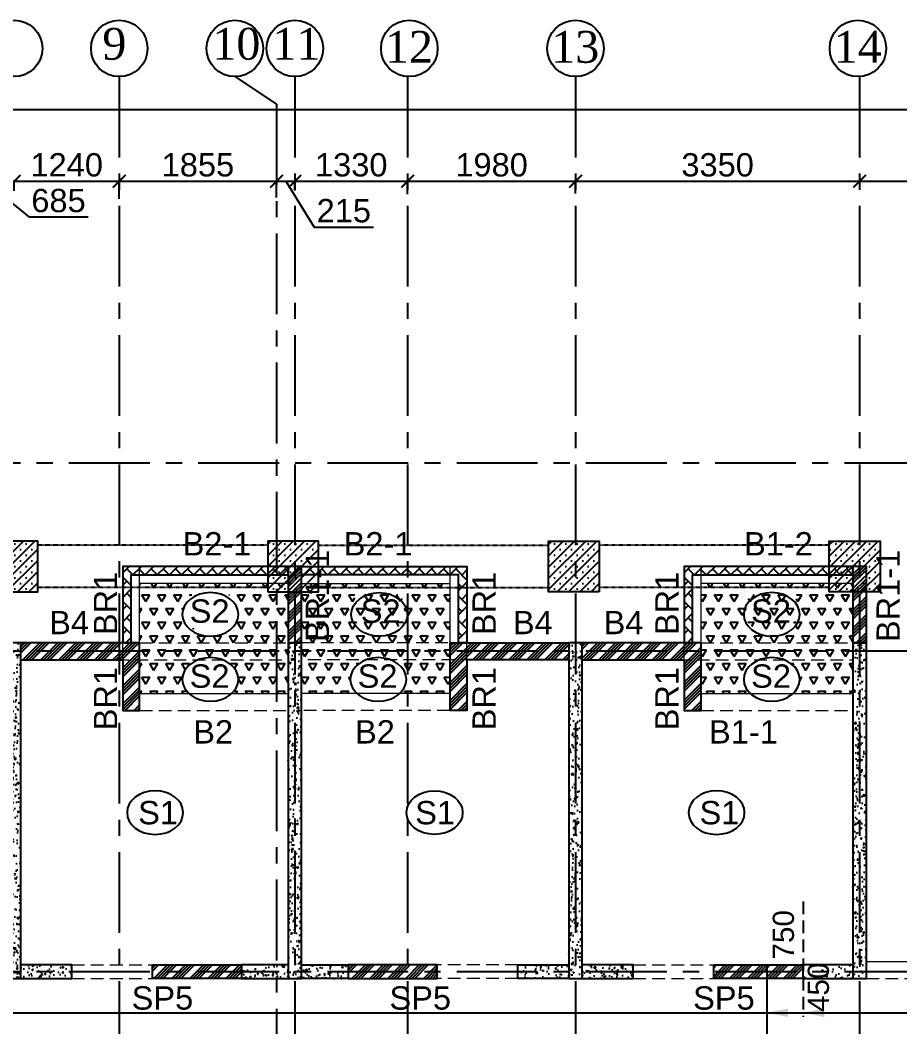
# Model space of a CAD drawing. Header units: inches. Extents: x 278200 to 407749, y -182622 to -96622.
# Drawn here: x 292302 to 302675, y -145623 to -133751 of the extents above; entities that cross this region are included whole.
import ezdxf

# ---------------------------------------------------------------- set-up
doc = ezdxf.new("R2010")
doc.units = ezdxf.units.IN
doc.header["$MEASUREMENT"] = 0
for name, pattern in [('CENTER', [50.8, 31.75, -6.35, 6.35, -6.35]), ('DASHED2', [9.525, 6.35, -3.175]), ('Hidden', [3, 2, -1])]:
    doc.linetypes.add(name, pattern=pattern)
for name, color, linetype in [('160 R.C. WALL HAT', 8, 'Continuous'), ('160 R.C.WALL', 6, 'Continuous'), ('2', 5, 'Continuous'), ('5', 2, 'Continuous'), ('AR-Column', 40, 'Continuous'), ('AR-Hidden', 251, 'DASHED2'), ('BAL. PARAPET WALL', 4, 'Continuous'), ('BEAM TEXT', 4, 'Continuous'), ('DIM', 251, 'Continuous'), ('GIRD CIR', 1, 'Continuous'), ('GIRD TEXT', 4, 'Continuous'), ('GRID', 8, 'CENTER'), ('GRID DIM', 4, 'Continuous'), ('NON S.WALL HATCH', 8, 'Continuous'), ('NON STRUC R.C.WALL', 6, 'Continuous'), ('NON.STRUC.R.C.WALLS', 1, 'Continuous'), ('PARAPET WALL', 4, 'Continuous'), ('SLAB ARROW', 5, 'Continuous'), ('SLAB DIS', 32, 'Continuous'), ('SPANRAL BEAM', 3, 'Continuous'), ('SUNKEN', 8, 'Continuous')]:
    doc.layers.add(name, color=color, linetype=linetype)
for name, color, linetype, lineweight in [('BEAMS', 3, 'Continuous', 0), ('SLAB CIR', 1, 'Continuous', 25), ('SLAB TXT', 3, 'Continuous', 0)]:
    doc.layers.add(name, color=color, linetype=linetype, lineweight=lineweight)
doc.styles.add('T200', font='sanss___.ttf', dxfattribs={"height": 275})
doc.styles.add('T300', font='sanss___.ttf', dxfattribs={"height": 350})
doc.styles.add('T400', font='romantic.ttf')
doc.dimstyles.new('T 300', dxfattribs={"dimtxt": 275, "dimasz": 150, "dimexe": 1, "dimexo": 0, "dimgap": 50, "dimtad": 1, "dimdec": 0, "dimrnd": 5, "dimdsep": 46, "dimtxsty": 'T200', "dimblk": 'ARCHTICK', "dimcen": 2.5, "dimdle": 1, "dimclrd": 5, "dimclre": 253, "dimclrt": 4, "dimadec": 0, "dimazin": 0, "dimtfac": 1, "dimtdec": 0, "dimtmove": 2, "dimatfit": 3, "dimfxl": 0, "dimarcsym": 0})
pattern_1 = [(45, (2626358.34, -262274.72), (-106.066017, 106.066017), []), (45, (2626393.7, -262274.72), (-106.066017, 106.066017), []), (45, (2626429.05, -262274.72), (-106.066017, 106.066017), []), (45, (2626464.41, -262274.72), (-106.066017, 106.066017), [])]
pattern_2 = [(60, (2581941.19, -367452.33), (-93.75, 162.379763), [93.75, -93.75]), (120, (2581941.19, -367452.33), (-187.5, 1e-07), [93.75, -93.75]), (0, (2581894.31, -367371.14), (93.75, 162.379763), [93.75, -93.75])]
pattern_3 = [(315, (792142.01, 1984864.57), (143.684098, -4e-14), [304.8, -101.6]), (45, (792213.85, 1984792.73), (143.684098, -4e-14), [304.8, -101.6])]
pattern_4 = [(50, (2464819.82, 90702.12), (179.315046, -15.688034), [18.75, -206.25]), (355, (2464819.82, 90702.12), (-34.687833, 188.048033), [15, -165]), (100.4514445, (2464834.76, 90700.82), (144.627212, 172.359998), [15.935048, -175.285528]), (46.1842, (2464819.82, 90752.12), (266.810333, -41.37982), [28.125, -309.375]), (96.635635, (2464842.05, 90748.67), (233.665486, 243.52965), [23.902586, -262.92844]), (351.184164, (2464819.82, 90752.12), (233.665486, 243.52965), [22.5, -247.5]), (21, (2464844.82, 90739.62), (149.226763, -100.654723), [18.75, -206.25]), (326, (2464844.82, 90739.62), (60.828833, 181.287511), [15, -165]), (71.451445, (2464857.25, 90731.23), (210.055594, 80.632788), [15.935047, -175.285528]), (37.5, (2464819.816, 90702.12), (3.0399638, 83.2234635), [0, -163, 0, -167.5, 0, -165.625]), (7.5, (2464819.82, 90702.12), (65.7673844, 98.602928), [0, -95.5, 0, -159.25, 0, -63.125]), (327.5, (2464764.066, 90702.12), (133.455609, -5.638718), [0, -62.5, 0, -195, 0, -258.75]), (317.5, (2464739.07, 90702.12), (145.7965423, 25.0262456), [0, -81.25, 0, -129.5, 0, -183.75])]
pattern_5 = [(45, (-131825.64, 75915.45), (-66.29126, 66.29126), []), (45, (-131759.35, 75915.45), (-66.29126, 66.29126), [0, -93.75])]

# ---------------------------------------------------------------- blocks, each defined once
blk = doc.blocks.new('_ARCHTICK')
at = {"color": 0, "linetype": 'ByBlock', "const_width": 0.15}
blk.add_lwpolyline([(-0.5, -0.5), (0.5, 0.5)], dxfattribs=at)
blk = doc.blocks.new('*D681')
at = {"layer": 'Defpoints', "color": 0}
for p in [(366494, -134803), (283426, -135028, 15), (366494, -135028, 15)]:
    blk.add_point(p, dxfattribs=at)
at = {"layer": 'GRID DIM', "color": 5, "lineweight": -2}
blk.add_line((283425, -134803), (366495, -134803), dxfattribs=at)
at = {"layer": 'GRID DIM', "color": 253, "lineweight": -2}
for p, q in [((283426, -135028), (283426, -134802)), ((366494, -135028), (366494, -134802))]:
    blk.add_line(p, q, dxfattribs=at)
at = {"layer": 'GRID DIM', "color": 5, "lineweight": -2, "xscale": 150, "yscale": 150, "zscale": 150, "rotation": 180}
blk.add_blockref('_ARCHTICK', (283426, -134803), dxfattribs=at)
at = {"layer": 'GRID DIM', "color": 5, "lineweight": -2, "xscale": 150, "yscale": 150, "zscale": 150}
blk.add_blockref('_ARCHTICK', (366494, -134803), dxfattribs=at)
at = {"layer": 'GRID DIM', "color": 4, "insert": (324960, -134611), "char_height": 275, "attachment_point": 5, "style": 'T200'}
blk.add_mtext('83070', dxfattribs=at)
blk = doc.blocks.new('*D688')
at = {"layer": 'Defpoints', "color": 0}
for p in [(292231, -135651), (291546, -135772, 15), (292231, -135763, 15)]:
    blk.add_point(p, dxfattribs=at)
at = {"layer": 'GRID DIM', "color": 5, "lineweight": -2}
for p, q in [((291545, -135651), (292232, -135651)), ((291888, -135651), (292405, -136072)), ((292405, -136072), (293103, -136072))]:
    blk.add_line(p, q, dxfattribs=at)
at = {"layer": 'GRID DIM', "color": 253, "lineweight": -2}
for p, q in [((291546, -135772), (291546, -135650)), ((292231, -135763), (292231, -135650))]:
    blk.add_line(p, q, dxfattribs=at)
at = {"layer": 'GRID DIM', "color": 5, "lineweight": -2, "xscale": 150, "yscale": 150, "zscale": 150, "rotation": 180}
blk.add_blockref('_ARCHTICK', (291546, -135651), dxfattribs=at)
at = {"layer": 'GRID DIM', "color": 5, "lineweight": -2, "xscale": 150, "yscale": 150, "zscale": 150}
blk.add_blockref('_ARCHTICK', (292231, -135651), dxfattribs=at)
at = {"layer": 'GRID DIM', "color": 4, "insert": (292754, -135880), "char_height": 275, "attachment_point": 5, "style": 'T200'}
blk.add_mtext('685', dxfattribs=at)
blk = doc.blocks.new('*D689')
at = {"layer": 'Defpoints', "color": 0}
for p in [(293471, -135651), (292231, -135763, 15), (293471, -135858, 15)]:
    blk.add_point(p, dxfattribs=at)
at = {"layer": 'GRID DIM', "color": 5, "lineweight": -2}
blk.add_line((292230, -135651), (293472, -135651), dxfattribs=at)
at = {"layer": 'GRID DIM', "color": 253, "lineweight": -2}
for p, q in [((292231, -135763), (292231, -135650)), ((293471, -135858), (293471, -135650))]:
    blk.add_line(p, q, dxfattribs=at)
at = {"layer": 'GRID DIM', "color": 5, "lineweight": -2, "xscale": 150, "yscale": 150, "zscale": 150, "rotation": 180}
blk.add_blockref('_ARCHTICK', (292231, -135651), dxfattribs=at)
at = {"layer": 'GRID DIM', "color": 5, "lineweight": -2, "xscale": 150, "yscale": 150, "zscale": 150}
blk.add_blockref('_ARCHTICK', (293471, -135651), dxfattribs=at)
at = {"layer": 'GRID DIM', "color": 4, "insert": (292851, -135459), "char_height": 275, "attachment_point": 5, "style": 'T200'}
blk.add_mtext('1240', dxfattribs=at)
blk = doc.blocks.new('*D690')
at = {"layer": 'Defpoints', "color": 0}
for p in [(295326, -135651), (293471, -135858, 15), (295326, -135841, 15)]:
    blk.add_point(p, dxfattribs=at)
at = {"layer": 'GRID DIM', "color": 5, "lineweight": -2}
blk.add_line((293470, -135651), (295327, -135651), dxfattribs=at)
at = {"layer": 'GRID DIM', "color": 253, "lineweight": -2}
for p, q in [((293471, -135858), (293471, -135650)), ((295326, -135841), (295326, -135650))]:
    blk.add_line(p, q, dxfattribs=at)
at = {"layer": 'GRID DIM', "color": 5, "lineweight": -2, "xscale": 150, "yscale": 150, "zscale": 150, "rotation": 180}
blk.add_blockref('_ARCHTICK', (293471, -135651), dxfattribs=at)
at = {"layer": 'GRID DIM', "color": 5, "lineweight": -2, "xscale": 150, "yscale": 150, "zscale": 150}
blk.add_blockref('_ARCHTICK', (295326, -135651), dxfattribs=at)
at = {"layer": 'GRID DIM', "color": 4, "insert": (294398, -135459), "char_height": 275, "attachment_point": 5, "style": 'T200'}
blk.add_mtext('1855', dxfattribs=at)
blk = doc.blocks.new('*D691')
at = {"layer": 'Defpoints', "color": 0}
for p in [(295541, -135651), (295541, -135759, 15), (295326, -135841, 15)]:
    blk.add_point(p, dxfattribs=at)
at = {"layer": 'GRID DIM', "color": 5, "lineweight": -2}
for p, q in [((295325, -135651), (295542, -135651)), ((295433, -135651), (295768, -136192)), ((295768, -136192), (296469, -136192))]:
    blk.add_line(p, q, dxfattribs=at)
at = {"layer": 'GRID DIM', "color": 253, "lineweight": -2}
for p, q in [((295326, -135841), (295326, -135650)), ((295541, -135759), (295541, -135650))]:
    blk.add_line(p, q, dxfattribs=at)
at = {"layer": 'GRID DIM', "color": 5, "lineweight": -2, "xscale": 150, "yscale": 150, "zscale": 150, "rotation": 180}
blk.add_blockref('_ARCHTICK', (295326, -135651), dxfattribs=at)
at = {"layer": 'GRID DIM', "color": 5, "lineweight": -2, "xscale": 150, "yscale": 150, "zscale": 150}
blk.add_blockref('_ARCHTICK', (295541, -135651), dxfattribs=at)
at = {"layer": 'GRID DIM', "color": 4, "insert": (296118, -136000), "char_height": 275, "attachment_point": 5, "style": 'T200'}
blk.add_mtext('215', dxfattribs=at)
blk = doc.blocks.new('*D692')
at = {"layer": 'Defpoints', "color": 0}
for p in [(296871, -135651), (295541, -135759, 15), (296871, -135805, 15)]:
    blk.add_point(p, dxfattribs=at)
at = {"layer": 'GRID DIM', "color": 5, "lineweight": -2}
blk.add_line((295540, -135651), (296872, -135651), dxfattribs=at)
at = {"layer": 'GRID DIM', "color": 253, "lineweight": -2}
for p, q in [((295541, -135759), (295541, -135650)), ((296871, -135805), (296871, -135650))]:
    blk.add_line(p, q, dxfattribs=at)
at = {"layer": 'GRID DIM', "color": 5, "lineweight": -2, "xscale": 150, "yscale": 150, "zscale": 150, "rotation": 180}
blk.add_blockref('_ARCHTICK', (295541, -135651), dxfattribs=at)
at = {"layer": 'GRID DIM', "color": 5, "lineweight": -2, "xscale": 150, "yscale": 150, "zscale": 150}
blk.add_blockref('_ARCHTICK', (296871, -135651), dxfattribs=at)
at = {"layer": 'GRID DIM', "color": 4, "insert": (296206, -135459), "char_height": 275, "attachment_point": 5, "style": 'T200'}
blk.add_mtext('1330', dxfattribs=at)
blk = doc.blocks.new('*D693')
at = {"layer": 'Defpoints', "color": 0}
for p in [(298851, -135651), (296871, -135805, 15), (298851, -135797, 15)]:
    blk.add_point(p, dxfattribs=at)
at = {"layer": 'GRID DIM', "color": 5, "lineweight": -2}
blk.add_line((296870, -135651), (298852, -135651), dxfattribs=at)
at = {"layer": 'GRID DIM', "color": 253, "lineweight": -2}
for p, q in [((296871, -135805), (296871, -135650)), ((298851, -135797), (298851, -135650))]:
    blk.add_line(p, q, dxfattribs=at)
at = {"layer": 'GRID DIM', "color": 5, "lineweight": -2, "xscale": 150, "yscale": 150, "zscale": 150, "rotation": 180}
blk.add_blockref('_ARCHTICK', (296871, -135651), dxfattribs=at)
at = {"layer": 'GRID DIM', "color": 5, "lineweight": -2, "xscale": 150, "yscale": 150, "zscale": 150}
blk.add_blockref('_ARCHTICK', (298851, -135651), dxfattribs=at)
at = {"layer": 'GRID DIM', "color": 4, "insert": (297861, -135459), "char_height": 275, "attachment_point": 5, "style": 'T200'}
blk.add_mtext('1980', dxfattribs=at)
blk = doc.blocks.new('*D694')
at = {"layer": 'Defpoints', "color": 0}
for p in [(302201, -135651), (298851, -135797, 15), (302201, -135750, 15)]:
    blk.add_point(p, dxfattribs=at)
at = {"layer": 'GRID DIM', "color": 5, "lineweight": -2}
blk.add_line((298850, -135651), (302202, -135651), dxfattribs=at)
at = {"layer": 'GRID DIM', "color": 253, "lineweight": -2}
for p, q in [((298851, -135797), (298851, -135650)), ((302201, -135750), (302201, -135650))]:
    blk.add_line(p, q, dxfattribs=at)
at = {"layer": 'GRID DIM', "color": 5, "lineweight": -2, "xscale": 150, "yscale": 150, "zscale": 150, "rotation": 180}
blk.add_blockref('_ARCHTICK', (298851, -135651), dxfattribs=at)
at = {"layer": 'GRID DIM', "color": 5, "lineweight": -2, "xscale": 150, "yscale": 150, "zscale": 150}
blk.add_blockref('_ARCHTICK', (302201, -135651), dxfattribs=at)
at = {"layer": 'GRID DIM', "color": 4, "insert": (300526, -135459), "char_height": 275, "attachment_point": 5, "style": 'T200'}
blk.add_mtext('3350', dxfattribs=at)
blk = doc.blocks.new('*D695')
at = {"layer": 'Defpoints', "color": 0}
for p in [(305421, -135651), (302201, -135750, 15), (305421, -135806, 15)]:
    blk.add_point(p, dxfattribs=at)
at = {"layer": 'GRID DIM', "color": 5, "lineweight": -2}
blk.add_line((302200, -135651), (305422, -135651), dxfattribs=at)
at = {"layer": 'GRID DIM', "color": 253, "lineweight": -2}
for p, q in [((302201, -135750), (302201, -135650)), ((305421, -135806), (305421, -135650))]:
    blk.add_line(p, q, dxfattribs=at)
at = {"layer": 'GRID DIM', "color": 5, "lineweight": -2, "xscale": 150, "yscale": 150, "zscale": 150, "rotation": 180}
blk.add_blockref('_ARCHTICK', (302201, -135651), dxfattribs=at)
at = {"layer": 'GRID DIM', "color": 5, "lineweight": -2, "xscale": 150, "yscale": 150, "zscale": 150}
blk.add_blockref('_ARCHTICK', (305421, -135651), dxfattribs=at)
at = {"layer": 'GRID DIM', "color": 4, "insert": (303811, -135459), "char_height": 275, "attachment_point": 5, "style": 'T200'}
blk.add_mtext('3220', dxfattribs=at)
blk = doc.blocks.new('A$C02A55DAE')
at = {"layer": 'NON S.WALL HATCH'}
h = blk.add_hatch(dxfattribs=at)
h.set_pattern_fill('SACNCR', color=256, scale=1000)
h.set_pattern_definition(pattern_5)
h.paths.add_polyline_path([(6650, 600), (7250, 600), (7250, 1200), (6650, 1200)])
h = blk.add_hatch(dxfattribs=at)
h.set_pattern_fill('SACNCR', color=256, scale=1000)
h.set_pattern_definition(pattern_5)
h.paths.add_polyline_path([(9960, 600), (10560, 600), (10560, 1200), (9960, 1200)])
h = blk.add_hatch(dxfattribs=at)
h.set_pattern_fill('SACNCR', color=256, scale=1000)
h.set_pattern_definition(pattern_5)
h.paths.add_polyline_path([(13870, 600), (13270, 600), (13270, 1200), (13870, 1200)])
h = blk.add_hatch(dxfattribs=at)
h.set_pattern_fill('SACNCR', color=256, scale=1000)
h.set_pattern_definition(pattern_5)
h.paths.add_polyline_path([(17180, 600), (16580, 600), (16580, 1200), (17180, 1200)])
at = {"layer": 'AR-Column', "color": 4, "elevation": -29}
for points in [[(6650, 600), (7250, 600), (7250, 1200), (6650, 1200)], [(9960, 600), (10560, 600), (10560, 1200), (9960, 1200)], [(13870, 600), (13270, 600), (13270, 1200), (13870, 1200)], [(17180, 600), (16580, 600), (16580, 1200), (17180, 1200)]]:
    blk.add_lwpolyline(points, close=True, dxfattribs=at)
at = {"layer": 'AR-Hidden', "ltscale": 0.009}
for p, q in [((9960, 1150, -29), (7250, 1150, -29)), ((10560, 1150, -29), (13270, 1150, -29)), ((16580, 1150, -29), (13870, 1150, -29)), ((9960, 650, -29), (7250, 650, -29)), ((10560, 650, -29), (13270, 650, -29)), ((16580, 650, -29), (13870, 650, -29))]:
    blk.add_line(p, q, dxfattribs=at)

msp = doc.modelspace()

# ---------------------------------------------------------------- hatches: boundary and pattern name
at = {"layer": '160 R.C. WALL HAT'}
h = msp.add_hatch(dxfattribs=at)
h.set_pattern_fill('AR-CONC', color=256, scale=25)
h.set_pattern_definition(pattern_4)
h.paths.add_polyline_path([(292150.7, -145053.7), (292310.7, -145053.7), (292310.7, -141093.7), (292150.7, -141093.7)])
h = msp.add_hatch(dxfattribs=at)
h.set_pattern_fill('AR-CONC', color=256, scale=25)
h.set_pattern_definition(pattern_4)
h.paths.add_polyline_path([(295620.7, -141093.7), (295460.7, -141093.7), (295460.7, -145053.7), (295620.7, -145053.7)])
h = msp.add_hatch(dxfattribs=at)
h.set_pattern_fill('AR-CONC', color=256, scale=25)
h.set_pattern_definition(pattern_4)
h.paths.add_polyline_path([(298930.7, -141093.7), (298770.7, -141093.7), (298770.7, -145053.7), (298930.7, -145053.7)])
h = msp.add_hatch(dxfattribs=at)
h.set_pattern_fill('AR-CONC', color=256, scale=25)
h.set_pattern_definition(pattern_4)
h.paths.add_polyline_path([(302120.7, -145053.7), (302280.7, -145053.7), (302280.7, -141093.7), (302120.7, -141093.7)])
h = msp.add_hatch(dxfattribs=at)
h.set_pattern_fill('AR-CONC', color=256, scale=25)
h.set_pattern_definition(pattern_4)
h.paths.add_polyline_path([(292910.7, -144893.7), (292910.7, -145053.7), (292310.7, -145053.7), (292310.7, -144893.7)])
h = msp.add_hatch(dxfattribs=at)
h.set_pattern_fill('AR-CONC', color=256, scale=25)
h.set_pattern_definition(pattern_4)
h.paths.add_polyline_path([(295460.7, -144893.7), (294910.7, -144893.7), (294910.7, -145053.7), (295460.7, -145053.7)])
h = msp.add_hatch(dxfattribs=at)
h.set_pattern_fill('AR-CONC', color=256, scale=25)
h.set_pattern_definition(pattern_4)
h.paths.add_polyline_path([(296170.7, -144893.7), (295620.7, -144893.7), (295620.7, -145053.7), (296170.7, -145053.7)])
h = msp.add_hatch(dxfattribs=at)
h.set_pattern_fill('AR-CONC', color=256, scale=25)
h.set_pattern_definition(pattern_4)
h.paths.add_polyline_path([(298170.7, -144893.7), (298170.7, -145053.7), (298770.7, -145053.7), (298770.7, -144893.7)])
h = msp.add_hatch(dxfattribs=at)
h.set_pattern_fill('AR-CONC', color=256, scale=25)
h.set_pattern_definition(pattern_4)
h.paths.add_polyline_path([(299530.7, -145053.7), (299530.7, -144893.7), (298930.7, -144893.7), (298930.7, -145053.7)])
h = msp.add_hatch(dxfattribs=at)
h.set_pattern_fill('AR-CONC', color=256, scale=25)
h.set_pattern_definition(pattern_4)
h.paths.add_polyline_path([(302120.7, -144893.7), (301530.7, -144893.7), (301530.7, -145053.7), (302120.7, -145053.7)])
at = {"layer": 'BAL. PARAPET WALL'}
h = msp.add_hatch(dxfattribs=at)
h.set_pattern_fill('AR-HBONE', color=256, angle=-90, style=0)
h.set_pattern_definition(pattern_3)
h.paths.add_polyline_path([(295460.7, -140293.7), (295460.7, -140193.7), (293510.7, -140193.7), (293510.7, -141093.7), (293610.7, -141093.7), (293610.7, -140293.7)])
h = msp.add_hatch(dxfattribs=at)
h.set_pattern_fill('AR-HBONE', color=256, angle=-90, style=0)
h.set_pattern_definition(pattern_3)
h.paths.add_polyline_path([(295620.7, -140293.7), (295620.7, -140193.7), (297570.7, -140193.7), (297570.7, -141093.7), (297470.7, -141093.7), (297470.7, -140293.7)])
h = msp.add_hatch(dxfattribs=at)
h.set_pattern_fill('AR-HBONE', color=256, angle=-90, style=0)
h.set_pattern_definition([(315, (798762.01, 1984864.57), (143.684098, -4e-14), [304.8, -101.6]), (45, (798833.85, 1984792.73), (143.684098, -4e-14), [304.8, -101.6])])
h.paths.add_polyline_path([(302120.7, -140293.7), (302120.7, -140193.7), (300130.7, -140193.7), (300130.7, -141093.7), (300230.7, -141093.7), (300230.7, -140293.7)])
at = {"layer": 'NON STRUC R.C.WALL'}
h = msp.add_hatch(dxfattribs=at)
h.set_pattern_fill('ANSI34', color=1, scale=200)
h.set_pattern_definition([(45, (2626358.34, -262314.72), (-106.066017, 106.066017), []), (45, (2626393.7, -262314.72), (-106.066017, 106.066017), []), (45, (2626429.05, -262314.72), (-106.066017, 106.066017), []), (45, (2626464.41, -262314.72), (-106.066017, 106.066017), [])])
h.paths.add_polyline_path([(295460.7, -141093.7), (295620.7, -141093.7), (295620.7, -140193.7), (295460.7, -140193.7)])
h = msp.add_hatch(dxfattribs=at)
h.set_pattern_fill('ANSI34', color=1, scale=200)
h.set_pattern_definition([(45, (2626398.34, -262314.72), (-106.066017, 106.066017), []), (45, (2626433.7, -262314.72), (-106.066017, 106.066017), []), (45, (2626469.05, -262314.72), (-106.066017, 106.066017), []), (45, (2626504.41, -262314.72), (-106.066017, 106.066017), [])])
h.paths.add_polyline_path([(302120.7, -141093.7), (302280.7, -141093.7), (302280.7, -140193.7), (302120.7, -140193.7)])
h = msp.add_hatch(dxfattribs=at)
h.set_pattern_fill('ANSI34', color=1, scale=200)
h.set_pattern_definition(pattern_1)
h.paths.add_polyline_path([(292310.7, -141293.7), (293510.7, -141293.7), (293510.7, -141893.7), (293710.7, -141893.7), (293710.7, -141093.7), (292310.7, -141093.7)])
h = msp.add_hatch(dxfattribs=at)
h.set_pattern_fill('ANSI34', color=1, scale=200)
h.set_pattern_definition(pattern_1)
h.paths.add_polyline_path([(298770.7, -141293.7), (297570.7, -141293.7), (297570.7, -141893.7), (297370.7, -141893.7), (297370.7, -141093.7), (298770.7, -141093.7)])
h = msp.add_hatch(dxfattribs=at)
h.set_pattern_fill('ANSI34', color=1, scale=200)
h.set_pattern_definition(pattern_1)
h.paths.add_polyline_path([(298930.7, -141293.7), (300130.7, -141293.7), (300130.7, -141893.7), (300330.7, -141893.7), (300330.7, -141093.7), (298930.7, -141093.7)])
h = msp.add_hatch(dxfattribs=at)
h.set_pattern_fill('ANSI34', color=1, scale=200)
h.set_pattern_definition(pattern_1)
h.paths.add_polyline_path([(293860.7, -144893.7), (294910.7, -144893.7), (294910.7, -145053.7), (293860.7, -145053.7)])
h = msp.add_hatch(dxfattribs=at)
h.set_pattern_fill('ANSI34', color=1, scale=200)
h.set_pattern_definition(pattern_1)
h.paths.add_polyline_path([(297220.7, -144893.7), (296170.7, -144893.7), (296170.7, -145053.7), (297220.7, -145053.7)])
h = msp.add_hatch(dxfattribs=at)
h.set_pattern_fill('ANSI34', color=1, scale=200)
h.set_pattern_definition(pattern_1)
h.paths.add_polyline_path([(300480.7, -144893.7), (301530.7, -144893.7), (301530.7, -145053.7), (300480.7, -145053.7)])
at = {"layer": 'SUNKEN'}
h = msp.add_hatch(dxfattribs=at)
h.set_pattern_fill('TRIANG', color=256, scale=500)
h.set_pattern_definition(pattern_2)
h.paths.add_polyline_path([(295460.7, -140393.7), (293710.7, -140393.7), (293710.7, -141093.7), (295460.7, -141093.7)])
edge = h.paths.add_edge_path(flags=16)
edge.add_ellipse((294544.6, -140719.4), major_axis=(331, 0), ratio=0.77685, start_angle=0, end_angle=360, ccw=False)
h.paths.add_polyline_path([(295460.7, -141093.7), (293710.7, -141093.7), (293710.7, -141293.7), (295460.7, -141293.7)])
h.paths.add_polyline_path([(294229.2, -140506.4), (294229.2, -140937.5), (294834.3, -140937.5), (294834.3, -140506.4)], flags=0)
h.paths.add_polyline_path([(294686.3, -141293.7), (294695.8, -141297.3), (294708.1, -141302.5), (294720.1, -141308), (294731.8, -141314), (294743.1, -141320.3), (294754.1, -141327), (294764.7, -141334), (294775, -141341.4), (294784.8, -141349.1), (294794.2, -141357.1), (294803.1, -141365.4), (294811.6, -141374), (294819.6, -141382.9), (294827.1, -141392), (294834.2, -141401.4), (294840.7, -141411), (294846.6, -141420.8), (294852.1, -141430.8), (294857, -141440.9), (294861.3, -141451.2), (294865.1, -141461.7), (294868.3, -141472.2), (294870.9, -141482.9), (294873, -141493.6), (294874.5, -141504.4), (294875.3, -141515.2), (294875.6, -141526), (294875.3, -141536.9), (294874.5, -141547.7), (294873, -141558.5), (294870.9, -141569.2), (294868.3, -141579.9), (294865.1, -141590.4), (294861.3, -141600.9), (294857, -141611.2), (294852.1, -141621.3), (294846.6, -141631.3), (294840.7, -141641.1), (294834.2, -141650.7), (294827.1, -141660.1), (294819.6, -141669.2), (294811.6, -141678.1), (294803.1, -141686.7), (294794.2, -141695), (294784.8, -141703), (294775, -141710.7), (294764.7, -141718.1), (294754.1, -141725.1), (294743.1, -141731.8), (294739.7, -141693.7), (295460.7, -141693.7), (295460.7, -141293.7)])
h.paths.add_polyline_path([(294399.7, -141294.9), (294403, -141293.7), (293710.7, -141293.7), (293710.7, -141693.7), (294349.5, -141693.7), (294340.6, -141728.5), (294329.8, -141721.7), (294319.4, -141714.5), (294309.4, -141706.9), (294299.7, -141699), (294290.6, -141690.9), (294281.9, -141682.4), (294273.6, -141673.7), (294265.8, -141664.7), (294258.6, -141655.4), (294251.8, -141645.9), (294245.6, -141636.2), (294239.8, -141626.3), (294234.7, -141616.3), (294230, -141606), (294226, -141595.6), (294222.5, -141585.2), (294219.6, -141574.6), (294217.2, -141563.9), (294215.5, -141553.1), (294214.3, -141542.3), (294213.7, -141531.5), (294213.7, -141520.6), (294214.3, -141509.8), (294215.5, -141499), (294217.2, -141488.2), (294219.6, -141477.5), (294222.5, -141466.9), (294226, -141456.4), (294230, -141446.1), (294234.7, -141435.8), (294239.8, -141425.8), (294245.6, -141415.9), (294251.8, -141406.2), (294258.6, -141396.7), (294265.8, -141387.4), (294273.6, -141378.4), (294281.9, -141369.7), (294290.6, -141361.2), (294299.7, -141353.1), (294309.4, -141345.2), (294319.4, -141337.6), (294329.8, -141330.4), (294340.6, -141323.6), (294351.8, -141317.1), (294363.3, -141310.9), (294375.1, -141305.2), (294387.3, -141299.8)])
h = msp.add_hatch(dxfattribs=at)
h.set_pattern_fill('TRIANG', color=256, scale=500)
h.set_pattern_definition(pattern_2)
h.paths.add_polyline_path([(295620.7, -140393.7), (297370.7, -140393.7), (297370.7, -141093.7), (295620.7, -141093.7)])
edge = h.paths.add_edge_path(flags=16)
edge.add_ellipse((296536.7, -140719.4), major_axis=(-331, 0), ratio=0.77685, start_angle=0, end_angle=360)
h.paths.add_polyline_path([(295620.7, -141093.7), (297370.7, -141093.7), (297370.7, -141293.7), (295620.7, -141293.7)])
h.paths.add_polyline_path([(296852.2, -140506.4), (296852.2, -140937.5), (296247.1, -140937.5), (296247.1, -140506.4)], flags=16)
h.paths.add_polyline_path([(296728.5, -141728.9), (296720.3, -141693.7), (297370.7, -141693.7), (297370.7, -141293.7), (296666.8, -141293.7), (296673.3, -141296.1), (296684.9, -141300.9), (296696.2, -141305.9), (296707.3, -141311.4), (296718.1, -141317.1), (296728.5, -141323.2), (296738.7, -141329.6), (296748.5, -141336.3), (296758, -141343.3), (296767.1, -141350.6), (296775.8, -141358.2), (296784.2, -141366), (296792.1, -141374.1), (296799.6, -141382.4), (296806.7, -141390.9), (296813.4, -141399.7), (296819.6, -141408.6), (296825.3, -141417.8), (296830.6, -141427.1), (296835.4, -141436.5), (296839.7, -141446.1), (296843.5, -141455.8), (296846.8, -141465.7), (296849.7, -141475.6), (296852, -141485.6), (296853.8, -141495.6), (296855.1, -141505.7), (296855.8, -141515.9), (296856.1, -141526), (296855.8, -141536.2), (296855.1, -141546.3), (296853.8, -141556.5), (296852, -141566.5), (296849.7, -141576.5), (296846.8, -141586.4), (296843.5, -141596.3), (296839.7, -141606), (296835.4, -141615.6), (296830.6, -141625), (296825.3, -141634.3), (296819.6, -141643.5), (296813.4, -141652.4), (296806.7, -141661.2), (296799.6, -141669.7), (296792.1, -141678), (296784.2, -141686.1), (296775.8, -141693.9), (296767.1, -141701.5), (296758, -141708.8), (296748.5, -141715.8), (296738.7, -141722.5)])
h.paths.add_polyline_path([(296330, -141693.7), (296326.9, -141732), (296316.5, -141725.7), (296306.6, -141719.2), (296296.9, -141712.3), (296287.6, -141705.2), (296278.7, -141697.7), (296270.1, -141690), (296262, -141682.1), (296254.3, -141673.9), (296247, -141665.5), (296240.1, -141656.8), (296233.7, -141648), (296227.7, -141638.9), (296222.2, -141629.7), (296217.2, -141620.3), (296212.6, -141610.8), (296208.5, -141601.1), (296205, -141591.4), (296201.9, -141581.5), (296199.3, -141571.5), (296197.3, -141561.5), (296195.7, -141551.4), (296194.7, -141541.3), (296194.2, -141531.1), (296194.2, -141521), (296194.7, -141510.8), (296195.7, -141500.7), (296197.3, -141490.6), (296199.3, -141480.6), (296201.9, -141470.6), (296205, -141460.7), (296208.5, -141450.9), (296212.6, -141441.3), (296217.2, -141431.8), (296222.2, -141422.4), (296227.7, -141413.2), (296233.7, -141404.1), (296240.1, -141395.3), (296247, -141386.6), (296254.3, -141378.2), (296262, -141370), (296270.1, -141362.1), (296278.7, -141354.4), (296287.6, -141346.9), (296296.9, -141339.8), (296306.6, -141332.9), (296316.5, -141326.4), (296326.9, -141320.1), (296337.5, -141314.2), (296348.4, -141308.6), (296359.6, -141303.4), (296371.1, -141298.5), (296382.8, -141293.9), (296383.3, -141293.7), (295620.7, -141293.7), (295620.7, -141693.7)])
h = msp.add_hatch(dxfattribs=at)
h.set_pattern_fill('TRIANG', color=256, scale=500)
h.set_pattern_definition(pattern_2)
h.paths.add_polyline_path([(302120.7, -140393.7), (300330.7, -140393.7), (300330.7, -141093.7), (302120.7, -141093.7)])
edge = h.paths.add_edge_path(flags=16)
edge.add_ellipse((301164.6, -140719.4), major_axis=(331, 0), ratio=0.77685, start_angle=0, end_angle=360, ccw=False)
h.paths.add_polyline_path([(302120.7, -141093.7), (300330.7, -141093.7), (300330.7, -141293.7), (302120.7, -141293.7)])
h.paths.add_polyline_path([(300849.2, -140937.5), (301454.3, -140937.5), (301454.3, -140506.4), (300849.2, -140506.4)], flags=16)
h.paths.add_polyline_path([(301362.7, -141732.1), (301359.8, -141693.7), (302120.7, -141693.7), (302120.7, -141293.7), (301306.3, -141293.7), (301310.2, -141295.1), (301321.2, -141299.5), (301331.9, -141304.2), (301342.4, -141309.1), (301352.7, -141314.4), (301362.7, -141320), (301372.4, -141325.9), (301381.8, -141332), (301390.9, -141338.4), (301399.8, -141345.1), (301408.3, -141352), (301416.4, -141359.1), (301424.2, -141366.5), (301431.7, -141374.1), (301438.8, -141382), (301445.5, -141390), (301451.8, -141398.2), (301457.7, -141406.6), (301463.2, -141415.1), (301468.3, -141423.8), (301473, -141432.6), (301477.3, -141441.6), (301481.1, -141450.7), (301484.5, -141459.9), (301487.4, -141469.2), (301489.9, -141478.5), (301492, -141487.9), (301493.6, -141497.4), (301494.7, -141506.9), (301495.4, -141516.5), (301495.6, -141526), (301495.4, -141535.6), (301494.7, -141545.2), (301493.6, -141554.7), (301492, -141564.1), (301489.9, -141573.6), (301487.4, -141582.9), (301484.5, -141592.2), (301481.1, -141601.4), (301477.3, -141610.5), (301473, -141619.5), (301468.3, -141628.3), (301463.2, -141637), (301457.7, -141645.5), (301451.8, -141653.9), (301445.5, -141662.1), (301438.8, -141670.1), (301431.7, -141678), (301424.2, -141685.6), (301416.4, -141693), (301408.3, -141700.1), (301399.8, -141707), (301390.9, -141713.7), (301381.8, -141720.1), (301372.4, -141726.2)])
h.paths.add_polyline_path([(300969.5, -141693.7), (300961.7, -141729.2), (300952.1, -141723.2), (300942.8, -141716.9), (300933.9, -141710.4), (300925.2, -141703.6), (300916.9, -141696.6), (300908.9, -141689.3), (300901.3, -141681.8), (300894, -141674.1), (300887.1, -141666.2), (300880.6, -141658.1), (300874.5, -141649.8), (300868.7, -141641.3), (300863.4, -141632.7), (300858.5, -141623.9), (300854.1, -141615), (300850, -141606), (300846.4, -141596.8), (300843.3, -141587.6), (300840.5, -141578.3), (300838.3, -141568.9), (300836.4, -141559.4), (300835.1, -141549.9), (300834.1, -141540.4), (300833.7, -141530.8), (300833.7, -141521.3), (300834.1, -141511.7), (300835.1, -141502.2), (300836.4, -141492.7), (300838.3, -141483.2), (300840.5, -141473.8), (300843.3, -141464.5), (300846.4, -141455.3), (300850, -141446.1), (300854.1, -141437.1), (300858.5, -141428.2), (300863.4, -141419.4), (300868.7, -141410.8), (300874.5, -141402.3), (300880.6, -141394), (300887.1, -141385.9), (300894, -141378), (300901.3, -141370.3), (300908.9, -141362.8), (300916.9, -141355.5), (300925.2, -141348.5), (300933.9, -141341.7), (300942.8, -141335.2), (300952.1, -141328.9), (300961.7, -141322.9), (300971.6, -141317.2), (300981.7, -141311.7), (300992.1, -141306.6), (301002.7, -141301.8), (301013.5, -141297.3), (301022.9, -141293.7), (300330.7, -141293.7), (300330.7, -141693.7)])

# ---------------------------------------------------------------- linework, layer by layer
at = {"layer": '160 R.C.WALL'}
for p, q in [((295460.7, -144893.7, 14.7), (294910.7, -144893.7, 14.7)), ((294910.7, -144893.7, 14.7), (294910.7, -145053.7, 14.7)), ((295620.7, -144893.7, 14.7), (296170.7, -144893.7, 14.7)), ((296170.7, -144893.7, 14.7), (296170.7, -145054.3, 14.7)), ((302120.7, -144893.7, 14.7), (301530.7, -144893.7, 14.7)), ((301530.7, -144893.7, 14.7), (301530.7, -145053.7, 14.7)), ((294910.7, -145053.7, 14.7), (295460.7, -145053.7, 14.7)), ((296170.7, -145053.7, 14.7), (295620.7, -145053.7, 14.7)), ((301530.7, -145053.7, 14.7), (302120.7, -145053.7, 14.7))]:
    msp.add_line(p, q, dxfattribs=at)
at = {"layer": '160 R.C.WALL', "elevation": 14.7}
for points in [[(292150.7, -145053.7), (292310.7, -145053.7), (292310.7, -141093.7), (292150.7, -141093.7)], [(295460.7, -145053.7), (295620.7, -145053.7), (295620.7, -141093.7), (295460.7, -141093.7)], [(298770.7, -145053.7), (298930.7, -145053.7), (298930.7, -141093.7), (298770.7, -141093.7)], [(302120.7, -145053.7), (302280.7, -145053.7), (302280.7, -141093.7), (302120.7, -141093.7)]]:
    msp.add_lwpolyline(points, close=True, dxfattribs=at)
for points in [[(292310.7, -145053.7), (292910.7, -145053.7), (292910.7, -144893.7), (292310.7, -144893.7)], [(298770.7, -145053.7), (298170.7, -145053.7), (298170.7, -144893.7), (298770.7, -144893.7)], [(298930.7, -145053.7), (299530.7, -145053.7), (299530.7, -144893.7), (298930.7, -144893.7)]]:
    msp.add_lwpolyline(points, dxfattribs=at)
at = {"layer": '2', "color": 7}
for points in [[(301356.1, -145407.2, 14.7), (301106.1, -145457.2, 14.7), (301356.1, -145507.2, 14.7)], [(301783.8, -145407.2, 14.7), (301533.8, -145457.2, 14.7), (301783.8, -145507.2, 14.7)]]:
    msp.add_solid(points, dxfattribs=at)
at = {"layer": '5', "linetype": 'Hidden', "ltscale": 75}
msp.add_line((301533.8, -144143.7, 14.7), (301533.8, -145503.7, 14.7), dxfattribs=at)
at = {"layer": '5'}
msp.add_line((301106.1, -144893.7, 14.7), (301106.1, -147013.7, 14.7), dxfattribs=at)
at = {"layer": 'BAL. PARAPET WALL', "elevation": 14.7}
for points in [[(295460.7, -140293.7), (295460.7, -140193.7), (293510.7, -140193.7), (293510.7, -141093.7), (293610.7, -141093.7), (293610.7, -140293.7), (295460.7, -140293.7)], [(295620.7, -140293.7), (295620.7, -140193.7), (297570.7, -140193.7), (297570.7, -141093.7), (297470.7, -141093.7), (297470.7, -140293.7), (295620.7, -140293.7)], [(302120.7, -140293.7), (302120.7, -140193.7), (300130.7, -140193.7), (300130.7, -141093.7), (300230.7, -141093.7), (300230.7, -140293.7), (302120.7, -140293.7)]]:
    msp.add_lwpolyline(points, dxfattribs=at)
at = {"layer": 'BEAMS', "color": 4, "linetype": 'Continuous', "ltscale": 0.01}
for p, q in [((293510.7, -141893.7, 14.7), (293510.7, -140193.7, 14.7)), ((295460.7, -140193.7, 14.7), (293510.7, -140193.7, 14.7)), ((293710.7, -141893.7, 14.7), (293710.7, -140193.7, 14.7)), ((295620.7, -140193.7, 14.7), (297570.7, -140193.7, 14.7)), ((297370.7, -141893.7, 14.7), (297370.7, -140193.7, 14.7)), ((297570.7, -141893.7, 14.7), (297570.7, -140193.7, 14.7)), ((300130.7, -141893.7, 14.7), (300130.7, -140193.7, 14.7)), ((302120.7, -140193.7, 14.7), (300130.7, -140193.7, 14.7)), ((300330.7, -141893.7, 14.7), (300330.7, -140193.7, 14.7)), ((295460.7, -140393.7, 14.7), (293710.7, -140393.7, 14.7)), ((295620.7, -140393.7, 14.7), (297370.7, -140393.7, 14.7)), ((302120.7, -140393.7, 14.7), (300330.7, -140393.7, 14.7)), ((292310.7, -141093.7, 14.7), (293710.7, -141093.7, 14.7)), ((298770.7, -141093.7, 14.7), (297572.3, -141093.7, 14.7)), ((298930.7, -141093.7, 14.7), (300330.7, -141093.7, 14.7)), ((293710.7, -141693.7, 14.7), (295460.7, -141693.7, 14.7)), ((297370.7, -141693.7, 14.7), (295620.7, -141693.7, 14.7)), ((300330.7, -141693.7, 14.7), (302120.7, -141693.7, 14.7)), ((302280.7, -144853.7, 14.7), (305340.7, -144853.7, 14.7))]:
    msp.add_line(p, q, dxfattribs=at)
at = {"layer": 'BEAMS', "linetype": 'Hidden', "ltscale": 75}
for p, q in [((293710.7, -141093.7, 14.7), (295460.7, -141093.7, 14.7)), ((297570.7, -141093.7, 14.7), (295620.7, -141093.7, 14.7)), ((300330.7, -141093.7, 14.7), (302120.7, -141093.7, 14.7)), ((292310.7, -141293.7, 14.7), (295460.7, -141293.7, 14.7)), ((298770.7, -141293.7, 14.7), (295620.7, -141293.7, 14.7)), ((298930.7, -141293.7, 14.7), (302120.7, -141293.7, 14.7)), ((293710.7, -141893.7, 14.7), (295460.7, -141893.7, 14.7)), ((297370.7, -141893.7, 14.7), (295620.7, -141893.7, 14.7)), ((300330.7, -141893.7, 14.7), (302120.7, -141893.7, 14.7)), ((292910.7, -144893.7, 14.7), (294910.7, -144893.7, 14.7)), ((298170.7, -144893.7, 14.7), (296170.7, -144893.7, 14.7)), ((299530.7, -144893.7, 14.7), (301530.7, -144893.7, 14.7)), ((292910.7, -145053.7, 14.7), (294910.7, -145053.7, 14.7)), ((298170.7, -145053.7, 14.7), (296170.7, -145053.7, 14.7)), ((299530.7, -145053.7, 14.7), (301530.7, -145053.7, 14.7)), ((302280.7, -145053.7, 14.7), (305340.7, -145053.7, 14.7))]:
    msp.add_line(p, q, dxfattribs=at)
at = {"layer": 'GIRD CIR'}
for centre in [(292230.7, -134084.2, 14.7), (293470.9, -134084.2, 14.7), (294833.2, -134084.2, 29.5), (295540.7, -134084.2, 14.7), (296890.7, -134084.2, 14.7), (298850.7, -134084.2, 14.7), (302180.7, -134084.2, 14.7)]:
    msp.add_circle(centre, 333.3, dxfattribs=at)
at = {"layer": 'GRID', "ltscale": 30}
for p, q in [((293470.9, -134417.5, 14.7), (293470.9, -165454.1, 14.7)), ((294833.2, -134417.5, 29.5), (295325.7, -134742.4, 14.7)), ((295540.7, -134417.5, 14.7), (295540.7, -165454.1, 14.7)), ((296870.7, -134417.5, 14.7), (296870.7, -165454.1, 14.7)), ((298850.7, -134417.5, 14.7), (298850.7, -165454.1, 14.7)), ((302200.7, -134417.5, 14.7), (302200.7, -165454.1, 14.7)), ((295325.7, -134742.4, 14.7), (295325.7, -165454.1, 14.7)), ((366982.1, -138973.8, 14.7), (280837.7, -138973.8, 14.7)), ((366982.1, -141193.7, 14.7), (280837.7, -141193.7, 14.7)), ((366982.1, -144973.7, 14.7), (280837.7, -144973.7, 14.7))]:
    msp.add_line(p, q, dxfattribs=at)
at = {"layer": 'NON.STRUC.R.C.WALLS', "elevation": 14.7}
for points in [[(295460.7, -141093.7), (295620.7, -141093.7), (295620.7, -140193.7), (295460.7, -140193.7)], [(302120.7, -141093.7), (302280.7, -141093.7), (302280.7, -140193.7), (302120.7, -140193.7)], [(293860.7, -144893.7), (294910.7, -144893.7), (294910.7, -145053.7), (293860.7, -145053.7)], [(297220.7, -144893.7), (296170.7, -144893.7), (296170.7, -145053.7), (297220.7, -145053.7)], [(300480.7, -144893.7), (301530.7, -144893.7), (301530.7, -145053.7), (300480.7, -145053.7)]]:
    msp.add_lwpolyline(points, close=True, dxfattribs=at)
for points in [[(292310.7, -141293.7), (293510.7, -141293.7), (293510.7, -141893.7), (293710.7, -141893.7), (293710.7, -141093.7), (292310.7, -141093.7)], [(298770.7, -141293.7), (297570.7, -141293.7), (297570.7, -141893.7), (297370.7, -141893.7), (297370.7, -141093.7), (298770.7, -141093.7)], [(298930.7, -141293.7), (300130.7, -141293.7), (300130.7, -141893.7), (300330.7, -141893.7), (300330.7, -141093.7), (298930.7, -141093.7)]]:
    msp.add_lwpolyline(points, dxfattribs=at)
at = {"layer": 'PARAPET WALL'}
for p, q in [((293510.7, -141893.7, 14.7), (293710.7, -141893.7, 14.7)), ((297570.7, -141893.7, 14.7), (297370.7, -141893.7, 14.7)), ((300130.7, -141893.7, 14.7), (300330.7, -141893.7, 14.7))]:
    msp.add_line(p, q, dxfattribs=at)
at = {"layer": 'SLAB ARROW'}
msp.add_line((285690.7, -145457.2, 14.7), (318017.6, -145457.2, 14.7), dxfattribs=at)
at = {"layer": 'SLAB CIR', "extrusion": (0, 0, -1)}
for centre in [(294544.6, -140759.4, -0.7), (301164.6, -140759.4, -0.7), (294544.6, -141526, -0.7), (296525.1, -141526, -0.7), (301164.6, -141526, -0.7), (293893.6, -143096.8, -0.7), (300513.6, -143096.8, -0.7)]:
    msp.add_ellipse(centre, major_axis=(331, 0), ratio=0.77685, dxfattribs=at)
at = {"layer": 'SLAB CIR'}
for centre in [(296536.7, -140759.4, -0.7), (297187.8, -143096.8, -0.7)]:
    msp.add_ellipse(centre, major_axis=(-331, 0), ratio=0.77685, dxfattribs=at)

# ---------------------------------------------------------------- block references
at = {"layer": 'DIM', "color": 1}
msp.add_blockref('A$C02A55DAE', (285260.7, -141093.7, 29.5), dxfattribs=at)

# ---------------------------------------------------------------- texts
at = {"layer": 'BEAM TEXT', "style": 'T300'}
for s, p in [('B2-1', (294217.3, -140063.7)), ('B2-1', (296116, -140063.7)), ('B1-2', (300837.3, -140063.7)), ('B4', (292644, -140992.8)), ('B4', (298111.8, -140992.8)), ('B4', (299181.5, -140992.8)), ('B2', (294342.8, -142281.9)), ('B2', (296250.3, -142281.9)), ('B1-1', (300424.4, -142281.9))]:
    msp.add_text(s, height=275, dxfattribs=at).set_placement(p)
for s, p in [('BR1-1', (295944.2, -141086.1)), ('BR1-1', (302674.2, -141086.1)), ('BR1', (293445.8, -141003.8)), ('BR1', (297910.6, -141003.8)), ('BR1', (300065.8, -141003.8)), ('BR1', (293445.8, -142126.1)), ('BR1', (297910.6, -142126.1)), ('BR1', (300065.8, -142126.1))]:
    msp.add_text(s, height=275, rotation=90, dxfattribs=at).set_placement(p)
at = {"layer": 'GIRD TEXT', "ltscale": 7, "style": 'T400'}
for s, p in [('9', (293271.4, -134217.5)), ('10', (294568.3, -134217.5)), ('11', (295275.7, -134217.5)), ('12', (296603.7, -134253.5)), ('13', (298563.7, -134253.5)), ('14', (301893.7, -134253.5))]:
    msp.add_text(s, height=375, dxfattribs=at).set_placement(p)
at = {"layer": 'SLAB DIS', "style": 'T200'}
for s, p in [('750', (301426, -144828.9)), ('450', (301838.6, -145448.9))]:
    msp.add_text(s, height=250, rotation=90, dxfattribs=at).set_placement(p)
at = {"layer": 'SLAB TXT', "style": 'T300'}
for s, p in [('S2', (294301, -140857.4)), ('S2', (296317.8, -140857.4)), ('S2', (300921, -140857.4)), ('S2', (294301, -141624)), ('S2', (296281.5, -141624)), ('S2', (300921, -141624)), ('S1', (293693.2, -143234.8)), ('S1', (296960.2, -143234.8)), ('S1', (300313.2, -143234.8))]:
    msp.add_text(s, height=275, dxfattribs=at).set_placement(p)
at = {"layer": 'SPANRAL BEAM', "style": 'T300'}
for p in [(293616.5, -145420.1), (296656.5, -145420.1), (300236.5, -145420.1)]:
    msp.add_text('SP5', height=275, dxfattribs=at).set_placement(p)

# ---------------------------------------------------------------- dimensions: what is measured, and where the dimension line sits
at = {"layer": 'GRID DIM'}
for base, p1, p2, picture, middle in [((366494.3, -134803.2), (283425.7, -135027.9, 14.7), (366494.3, -135027.9, 14.7), '*D681', (324960, -134611.4)), ((293470.9, -135650.6), (292230.7, -135763.2, 14.7), (293470.9, -135858.5, 14.7), '*D689', (292850.8, -135459)), ((295325.7, -135650.6), (293470.9, -135858.5, 14.7), (295325.7, -135841.4, 14.7), '*D690', (294398.3, -135459)), ((296870.7, -135650.6), (295540.7, -135758.8, 14.7), (296870.7, -135805, 14.7), '*D692', (296205.7, -135458.8)), ((298850.7, -135650.6), (296870.7, -135805, 14.7), (298850.7, -135796.5, 14.7), '*D693', (297860.7, -135459)), ((302200.7, -135650.6), (298850.7, -135796.5, 14.7), (302200.7, -135750, 14.7), '*D694', (300525.7, -135458.8)), ((305420.7, -135650.6), (302200.7, -135750, 14.7), (305420.7, -135805.8, 14.7), '*D695', (303810.7, -135458.8))]:
    dim = msp.add_linear_dim(base=base, p1=p1, p2=p2, dimstyle='T 300', dxfattribs=at)
    dim.commit()
    dim.dimension.update_dxf_attribs({"geometry": picture, "text_midpoint": middle})
for base, p1, p2, picture, middle in [((292230.7, -135650.6), (291545.7, -135771.6, 14.7), (292230.7, -135763.2, 14.7), '*D688', (292455.2, -136072.2)), ((295540.7, -135650.6), (295325.7, -135841.4, 14.7), (295540.7, -135758.8, 14.7), '*D691', (295817.9, -136191.9))]:
    dim = msp.add_linear_dim(base=base, p1=p1, p2=p2, dimstyle='T 300', override={"dimtmove": 1}, dxfattribs=at)
    dim.commit()
    dim.dimension.update_dxf_attribs({"geometry": picture, "text_midpoint": middle, "dimtype": 160})

doc.saveas('drawing.dxf')
